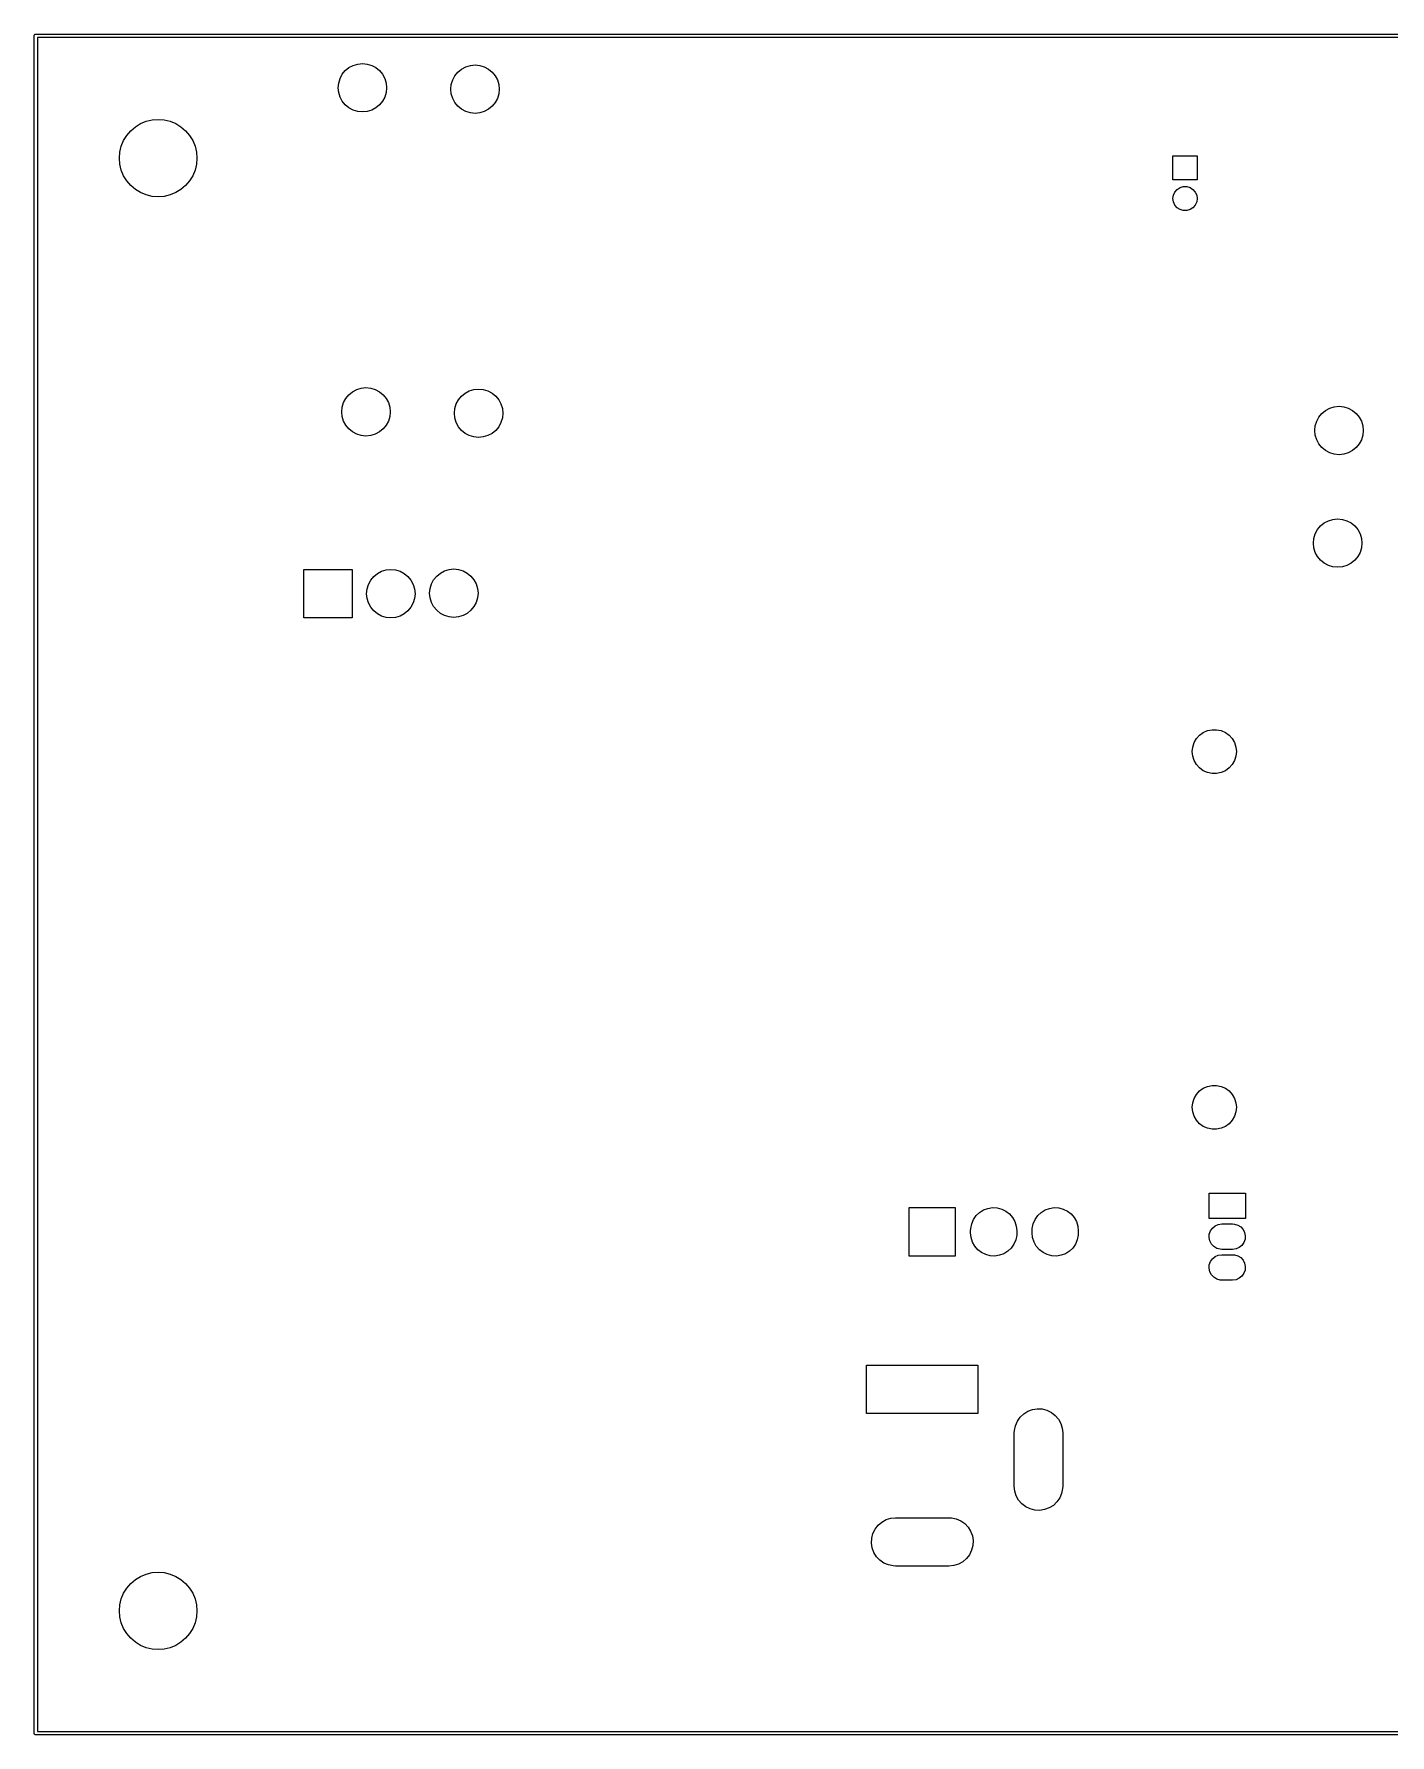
# Model space of a CAD drawing. Extents: x 0 to 110, y 0 to 70.
# Drawn here: x -0.1 to 55.9, y -0.1 to 70.1 of the extents above; entities that cross this region are included whole.
import ezdxf

# ---------------------------------------------------------------- set-up
doc = ezdxf.new("R2010")
doc.units = 0
doc.layers.add('BLACK', color=7, linetype='CONTINUOUS')

msp = doc.modelspace()

# ---------------------------------------------------------------- linework, layer by layer
at = {"layer": 'BLACK', "linetype": 'CONTINUOUS'}
for p, q in [((-0.125, 70.05), (-0.12328, 70.0597)), ((-0.125, -0.05), (-0.125, 70.05)), ((-0.12386, 70.063), (-0.12219, 70.0659)), ((-0.12328, 70.0597), (-0.12386, 70.063)), ((-0.12219, 70.0659), (-0.12048, 70.0757)), ((-0.12048, 70.0757), (-0.10795, 70.0906)), ((-0.10795, 70.0906), (-0.09821, 70.1075)), ((-0.09821, 70.1075), (-0.09185, 70.1098)), ((-0.09185, 70.1098), (-0.0875, 70.115)), ((-0.0875, 70.115), (-0.06831, 70.1183)), ((-0.06831, 70.1183), (-0.05, 70.125)), ((-0.05, 70.125), (110.05, 70.125)), ((0.025, 69.975), (0.025, 0.025)), ((109.975, 69.975), (0.025, 69.975)), ((13.0523, 68.8289), (13.2399, 68.8858)), ((13.2399, 68.8858), (13.435, 68.905)), ((13.435, 68.905), (13.6301, 68.8858)), ((13.6301, 68.8858), (13.8177, 68.8289)), ((17.8899, 68.8273), (18.085, 68.8466)), ((18.085, 68.8466), (18.2801, 68.8273)), ((12.4542, 68.1001), (12.5111, 68.2877)), ((12.5111, 68.2877), (12.6035, 68.4606)), ((12.6035, 68.4606), (12.7279, 68.6121)), ((12.7279, 68.6121), (12.8794, 68.7365)), ((12.8794, 68.7365), (13.0523, 68.8289)), ((13.8177, 68.8289), (13.9906, 68.7365)), ((13.9906, 68.7365), (14.1421, 68.6121)), ((14.1421, 68.6121), (14.2665, 68.4606)), ((14.2665, 68.4606), (14.3589, 68.2877)), ((14.3589, 68.2877), (14.4158, 68.1001)), ((17.1042, 68.0416), (17.1611, 68.2292)), ((17.1611, 68.2292), (17.2535, 68.4021)), ((17.2535, 68.4021), (17.3779, 68.5537)), ((17.3779, 68.5537), (17.5294, 68.678)), ((17.5294, 68.678), (17.7023, 68.7704)), ((17.7023, 68.7704), (17.8899, 68.8273)), ((18.2801, 68.8273), (18.4677, 68.7704)), ((18.4677, 68.7704), (18.6406, 68.678)), ((18.6406, 68.678), (18.7921, 68.5537)), ((18.7921, 68.5537), (18.9165, 68.4021)), ((18.9165, 68.4021), (19.0089, 68.2292)), ((19.0089, 68.2292), (19.0658, 68.0416)), ((12.435, 67.905), (12.4542, 68.1001)), ((12.4542, 67.7099), (12.435, 67.905)), ((12.5111, 67.5223), (12.4542, 67.7099)), ((12.6035, 67.3494), (12.5111, 67.5223)), ((14.3589, 67.5223), (14.2665, 67.3494)), ((14.4158, 67.7099), (14.3589, 67.5223)), ((14.4158, 68.1001), (14.435, 67.905)), ((14.435, 67.905), (14.4158, 67.7099)), ((17.085, 67.8466), (17.1042, 68.0416)), ((17.1042, 67.6515), (17.085, 67.8466)), ((17.1611, 67.4639), (17.1042, 67.6515)), ((17.2535, 67.291), (17.1611, 67.4639)), ((19.0089, 67.4639), (18.9165, 67.291)), ((19.0658, 67.6515), (19.0089, 67.4639)), ((19.0658, 68.0416), (19.085, 67.8466)), ((19.085, 67.8466), (19.0658, 67.6515)), ((12.7279, 67.1979), (12.6035, 67.3494)), ((12.8794, 67.0735), (12.7279, 67.1979)), ((13.0523, 66.9811), (12.8794, 67.0735)), ((13.2399, 66.9242), (13.0523, 66.9811)), ((13.435, 66.905), (13.2399, 66.9242)), ((13.6301, 66.9242), (13.435, 66.905)), ((13.8177, 66.9811), (13.6301, 66.9242)), ((13.9906, 67.0735), (13.8177, 66.9811)), ((14.1421, 67.1979), (13.9906, 67.0735)), ((14.2665, 67.3494), (14.1421, 67.1979)), ((17.3779, 67.1395), (17.2535, 67.291)), ((17.5294, 67.0151), (17.3779, 67.1395)), ((17.7023, 66.9227), (17.5294, 67.0151)), ((17.8899, 66.8658), (17.7023, 66.9227)), ((18.085, 66.8466), (17.8899, 66.8658)), ((18.2801, 66.8658), (18.085, 66.8466)), ((18.4677, 66.9227), (18.2801, 66.8658)), ((18.6406, 67.0151), (18.4677, 66.9227)), ((18.7921, 67.1395), (18.6406, 67.0151)), ((18.9165, 67.291), (18.7921, 67.1395)), ((3.70557, 65.9405), (3.86863, 66.1314)), ((3.86863, 66.1314), (4.05954, 66.2944)), ((4.05954, 66.2944), (4.27361, 66.4256)), ((4.27361, 66.4256), (4.50557, 66.5217)), ((4.50557, 66.5217), (4.7497, 66.5803)), ((4.7497, 66.5803), (5, 66.6)), ((5, 66.6), (5.25029, 66.5803)), ((5.25029, 66.5803), (5.49443, 66.5217)), ((5.49443, 66.5217), (5.72638, 66.4256)), ((5.72638, 66.4256), (5.94046, 66.2944)), ((5.94046, 66.2944), (6.13137, 66.1314)), ((6.13137, 66.1314), (6.29443, 65.9405)), ((3.4197, 65.2503), (3.47831, 65.4944)), ((3.47831, 65.4944), (3.57439, 65.7264)), ((3.57439, 65.7264), (3.70557, 65.9405)), ((6.29443, 65.9405), (6.42561, 65.7264)), ((6.42561, 65.7264), (6.52169, 65.4944)), ((6.52169, 65.4944), (6.5803, 65.2503)), ((3.4, 65), (3.4197, 65.2503)), ((3.4197, 64.7497), (3.4, 65)), ((3.47831, 64.5056), (3.4197, 64.7497)), ((6.5803, 64.7497), (6.52169, 64.5056)), ((6.5803, 65.2503), (6.6, 65)), ((6.6, 65), (6.5803, 64.7497)), ((46.9, 64.1), (46.9, 65.1)), ((46.9, 65.1), (47.9, 65.1)), ((47.9, 65.1), (47.9, 64.1)), ((3.57439, 64.2736), (3.47831, 64.5056)), ((3.70557, 64.0595), (3.57439, 64.2736)), ((3.86863, 63.8686), (3.70557, 64.0595)), ((6.29443, 64.0595), (6.13137, 63.8686)), ((6.42561, 64.2736), (6.29443, 64.0595)), ((6.52169, 64.5056), (6.42561, 64.2736)), ((47.9, 64.1), (46.9, 64.1)), ((4.05954, 63.7056), (3.86863, 63.8686)), ((4.27361, 63.5744), (4.05954, 63.7056)), ((4.50557, 63.4783), (4.27361, 63.5744)), ((4.7497, 63.4197), (4.50557, 63.4783)), ((5, 63.4), (4.7497, 63.4197)), ((5.25029, 63.4197), (5, 63.4)), ((5.49443, 63.4783), (5.25029, 63.4197)), ((5.72638, 63.5744), (5.49443, 63.4783)), ((5.94046, 63.7056), (5.72638, 63.5744)), ((6.13137, 63.8686), (5.94046, 63.7056)), ((46.9, 63.33), (46.9203, 63.4709)), ((46.9203, 63.1891), (46.9, 63.33)), ((46.9203, 63.4709), (46.9794, 63.6003)), ((46.9794, 63.6003), (47.0726, 63.7079)), ((47.0726, 63.7079), (47.1923, 63.7848)), ((47.1923, 63.7848), (47.3288, 63.8249)), ((47.3288, 63.8249), (47.4712, 63.8249)), ((47.4712, 63.8249), (47.6077, 63.7848)), ((47.6077, 63.7848), (47.7274, 63.7079)), ((47.7274, 63.7079), (47.8206, 63.6003)), ((47.8206, 63.6003), (47.8797, 63.4709)), ((47.8797, 63.4709), (47.9, 63.33)), ((47.9, 63.33), (47.8797, 63.1891)), ((46.9794, 63.0597), (46.9203, 63.1891)), ((47.0726, 62.9521), (46.9794, 63.0597)), ((47.1923, 62.8752), (47.0726, 62.9521)), ((47.3288, 62.8351), (47.1923, 62.8752)), ((47.4712, 62.8351), (47.3288, 62.8351)), ((47.6077, 62.8752), (47.4712, 62.8351)), ((47.7274, 62.9521), (47.6077, 62.8752)), ((47.8206, 63.0597), (47.7274, 62.9521)), ((47.8797, 63.1891), (47.8206, 63.0597)), ((13.1978, 55.4455), (13.3854, 55.5024)), ((13.3854, 55.5024), (13.5805, 55.5216)), ((13.5805, 55.5216), (13.7756, 55.5024)), ((13.7756, 55.5024), (13.9632, 55.4455)), ((12.5997, 54.7167), (12.6566, 54.9043)), ((12.6566, 54.9043), (12.749, 55.0772)), ((12.749, 55.0772), (12.8734, 55.2287)), ((12.8734, 55.2287), (13.0249, 55.3531)), ((13.0249, 55.3531), (13.1978, 55.4455)), ((13.9632, 55.4455), (14.1361, 55.3531)), ((14.1361, 55.3531), (14.2876, 55.2287)), ((14.2876, 55.2287), (14.412, 55.0772)), ((14.412, 55.0772), (14.5044, 54.9043)), ((14.5044, 54.9043), (14.5613, 54.7167)), ((17.2497, 54.6583), (17.3066, 54.8459)), ((17.3066, 54.8459), (17.3991, 55.0188)), ((17.3991, 55.0188), (17.5234, 55.1703)), ((17.5234, 55.1703), (17.675, 55.2947)), ((17.675, 55.2947), (17.8478, 55.3871)), ((17.8478, 55.3871), (18.0354, 55.444)), ((18.0354, 55.444), (18.2305, 55.4632)), ((18.2305, 55.4632), (18.4256, 55.444)), ((18.4256, 55.444), (18.6132, 55.3871)), ((18.6132, 55.3871), (18.7861, 55.2947)), ((18.7861, 55.2947), (18.9376, 55.1703)), ((18.9376, 55.1703), (19.062, 55.0188)), ((19.062, 55.0188), (19.1544, 54.8459)), ((19.1544, 54.8459), (19.2113, 54.6583)), ((12.5805, 54.5216), (12.5997, 54.7167)), ((12.5997, 54.3265), (12.5805, 54.5216)), ((12.6566, 54.1389), (12.5997, 54.3265)), ((12.749, 53.9661), (12.6566, 54.1389)), ((14.5044, 54.1389), (14.412, 53.9661)), ((14.5613, 54.3265), (14.5044, 54.1389)), ((14.5613, 54.7167), (14.5805, 54.5216)), ((14.5805, 54.5216), (14.5613, 54.3265)), ((17.2305, 54.4632), (17.2497, 54.6583)), ((17.2497, 54.2681), (17.2305, 54.4632)), ((17.3066, 54.0805), (17.2497, 54.2681)), ((19.2113, 54.2681), (19.1544, 54.0805)), ((19.2113, 54.6583), (19.2305, 54.4632)), ((19.2305, 54.4632), (19.2113, 54.2681)), ((52.7777, 53.9451), (52.8346, 54.1327)), ((52.8346, 54.1327), (52.927, 54.3056)), ((52.927, 54.3056), (53.0513, 54.4571)), ((53.0513, 54.4571), (53.2029, 54.5815)), ((53.2029, 54.5815), (53.3758, 54.6739)), ((53.3758, 54.6739), (53.5634, 54.7308)), ((53.5634, 54.7308), (53.7584, 54.75)), ((53.7584, 54.75), (53.9535, 54.7308)), ((53.9535, 54.7308), (54.1411, 54.6739)), ((54.1411, 54.6739), (54.314, 54.5815)), ((54.314, 54.5815), (54.4655, 54.4571)), ((54.4655, 54.4571), (54.5899, 54.3056)), ((54.5899, 54.3056), (54.6823, 54.1327)), ((54.6823, 54.1327), (54.7392, 53.9451)), ((12.8734, 53.8145), (12.749, 53.9661)), ((13.0249, 53.6902), (12.8734, 53.8145)), ((13.1978, 53.5977), (13.0249, 53.6902)), ((13.3854, 53.5408), (13.1978, 53.5977)), ((13.5805, 53.5216), (13.3854, 53.5408)), ((13.7756, 53.5408), (13.5805, 53.5216)), ((13.9632, 53.5977), (13.7756, 53.5408)), ((14.1361, 53.6902), (13.9632, 53.5977)), ((14.2876, 53.8145), (14.1361, 53.6902)), ((14.412, 53.9661), (14.2876, 53.8145)), ((17.3991, 53.9076), (17.3066, 54.0805)), ((17.5234, 53.7561), (17.3991, 53.9076)), ((17.675, 53.6317), (17.5234, 53.7561)), ((17.8478, 53.5393), (17.675, 53.6317)), ((18.0354, 53.4824), (17.8478, 53.5393)), ((18.2305, 53.4632), (18.0354, 53.4824)), ((18.4256, 53.4824), (18.2305, 53.4632)), ((18.6132, 53.5393), (18.4256, 53.4824)), ((18.7861, 53.6317), (18.6132, 53.5393)), ((18.9376, 53.7561), (18.7861, 53.6317)), ((19.062, 53.9076), (18.9376, 53.7561)), ((19.1544, 54.0805), (19.062, 53.9076)), ((52.7584, 53.75), (52.7777, 53.9451)), ((52.7777, 53.5549), (52.7584, 53.75)), ((52.8346, 53.3673), (52.7777, 53.5549)), ((54.7392, 53.5549), (54.6823, 53.3673)), ((54.7392, 53.9451), (54.7584, 53.75)), ((54.7584, 53.75), (54.7392, 53.5549)), ((52.927, 53.1944), (52.8346, 53.3673)), ((53.0513, 53.0429), (52.927, 53.1944)), ((53.2029, 52.9185), (53.0513, 53.0429)), ((53.3758, 52.8261), (53.2029, 52.9185)), ((53.5634, 52.7692), (53.3758, 52.8261)), ((53.7584, 52.75), (53.5634, 52.7692)), ((53.9535, 52.7692), (53.7584, 52.75)), ((54.1411, 52.8261), (53.9535, 52.7692)), ((54.314, 52.9185), (54.1411, 52.8261)), ((54.4655, 53.0429), (54.314, 52.9185)), ((54.5899, 53.1944), (54.4655, 53.0429)), ((54.6823, 53.3673), (54.5899, 53.1944)), ((52.9929, 49.8071), (53.1444, 49.9315)), ((53.1444, 49.9315), (53.3173, 50.0239)), ((53.3173, 50.0239), (53.5049, 50.0808)), ((53.5049, 50.0808), (53.7, 50.1)), ((53.7, 50.1), (53.8951, 50.0808)), ((53.8951, 50.0808), (54.0827, 50.0239)), ((54.0827, 50.0239), (54.2556, 49.9315)), ((54.2556, 49.9315), (54.4071, 49.8071)), ((52.7, 49.1), (52.7192, 49.2951)), ((52.7192, 49.2951), (52.7761, 49.4827)), ((52.7761, 49.4827), (52.8685, 49.6556)), ((52.8685, 49.6556), (52.9929, 49.8071)), ((54.4071, 49.8071), (54.5315, 49.6556)), ((54.5315, 49.6556), (54.6239, 49.4827)), ((54.6239, 49.4827), (54.6808, 49.2951)), ((54.6808, 49.2951), (54.7, 49.1)), ((52.7192, 48.9049), (52.7, 49.1)), ((52.7761, 48.7173), (52.7192, 48.9049)), ((52.8685, 48.5444), (52.7761, 48.7173)), ((52.9929, 48.3929), (52.8685, 48.5444)), ((54.5315, 48.5444), (54.4071, 48.3929)), ((54.6239, 48.7173), (54.5315, 48.5444)), ((54.6808, 48.9049), (54.6239, 48.7173)), ((54.7, 49.1), (54.6808, 48.9049)), ((11.0168, 46.0105), (11.0168, 48.0105)), ((11.0168, 48.0105), (13.0168, 48.0105)), ((13.0168, 48.0105), (13.0168, 46.0105)), ((13.8997, 47.7176), (14.0512, 47.842)), ((14.0512, 47.842), (14.2241, 47.9344)), ((14.2241, 47.9344), (14.4117, 47.9913)), ((14.4117, 47.9913), (14.6068, 48.0105)), ((14.6068, 48.0105), (14.8019, 47.9913)), ((14.8019, 47.9913), (14.9895, 47.9344)), ((14.9895, 47.9344), (15.1624, 47.842)), ((15.1624, 47.842), (15.3139, 47.7176)), ((16.4997, 47.7376), (16.6512, 47.862)), ((16.6512, 47.862), (16.8241, 47.9544)), ((16.8241, 47.9544), (17.0117, 48.0113)), ((17.0117, 48.0113), (17.2068, 48.0305)), ((17.2068, 48.0305), (17.4019, 48.0113)), ((17.4019, 48.0113), (17.5895, 47.9544)), ((17.5895, 47.9544), (17.7624, 47.862)), ((17.7624, 47.862), (17.9139, 47.7376)), ((53.1444, 48.2685), (52.9929, 48.3929)), ((53.3173, 48.1761), (53.1444, 48.2685)), ((53.5049, 48.1192), (53.3173, 48.1761)), ((53.7, 48.1), (53.5049, 48.1192)), ((53.8951, 48.1192), (53.7, 48.1)), ((54.0827, 48.1761), (53.8951, 48.1192)), ((54.2556, 48.2685), (54.0827, 48.1761)), ((54.4071, 48.3929), (54.2556, 48.2685)), ((13.6068, 47.0105), (13.626, 47.2056)), ((13.626, 47.2056), (13.6829, 47.3932)), ((13.6829, 47.3932), (13.7753, 47.5661)), ((13.7753, 47.5661), (13.8997, 47.7176)), ((15.3139, 47.7176), (15.4383, 47.5661)), ((15.4383, 47.5661), (15.5307, 47.3932)), ((15.5307, 47.3932), (15.5876, 47.2056)), ((15.5876, 47.2056), (15.6068, 47.0105)), ((16.2068, 47.0305), (16.226, 47.2256)), ((16.226, 47.2256), (16.2829, 47.4132)), ((16.2829, 47.4132), (16.3753, 47.5861)), ((16.3753, 47.5861), (16.4997, 47.7376)), ((17.9139, 47.7376), (18.0383, 47.5861)), ((18.0383, 47.5861), (18.1307, 47.4132)), ((18.1307, 47.4132), (18.1876, 47.2256)), ((18.1876, 47.2256), (18.2068, 47.0305)), ((13.626, 46.8154), (13.6068, 47.0105)), ((13.6829, 46.6278), (13.626, 46.8154)), ((13.7753, 46.455), (13.6829, 46.6278)), ((13.8997, 46.3034), (13.7753, 46.455)), ((15.4383, 46.455), (15.3139, 46.3034)), ((15.5307, 46.6278), (15.4383, 46.455)), ((15.5876, 46.8154), (15.5307, 46.6278)), ((15.6068, 47.0105), (15.5876, 46.8154)), ((16.226, 46.8354), (16.2068, 47.0305)), ((16.2829, 46.6478), (16.226, 46.8354)), ((16.3753, 46.475), (16.2829, 46.6478)), ((16.4997, 46.3234), (16.3753, 46.475)), ((18.0383, 46.475), (17.9139, 46.3234)), ((18.1307, 46.6478), (18.0383, 46.475)), ((18.1876, 46.8354), (18.1307, 46.6478)), ((18.2068, 47.0305), (18.1876, 46.8354)), ((13.0168, 46.0105), (11.0168, 46.0105)), ((14.0512, 46.1791), (13.8997, 46.3034)), ((14.2241, 46.0866), (14.0512, 46.1791)), ((14.4117, 46.0297), (14.2241, 46.0866)), ((14.6068, 46.0105), (14.4117, 46.0297)), ((14.8019, 46.0297), (14.6068, 46.0105)), ((14.9895, 46.0866), (14.8019, 46.0297)), ((15.1624, 46.1791), (14.9895, 46.0866)), ((15.3139, 46.3034), (15.1624, 46.1791)), ((16.6512, 46.1991), (16.4997, 46.3234)), ((16.8241, 46.1066), (16.6512, 46.1991)), ((17.0117, 46.0497), (16.8241, 46.1066)), ((17.2068, 46.0305), (17.0117, 46.0497)), ((17.4019, 46.0497), (17.2068, 46.0305)), ((17.5895, 46.1066), (17.4019, 46.0497)), ((17.7624, 46.1991), (17.5895, 46.1066)), ((17.9139, 46.3234), (17.7624, 46.1991)), ((47.7189, 40.6775), (47.7777, 40.8585)), ((47.7777, 40.8585), (47.8728, 41.0232)), ((47.8728, 41.0232), (48.0001, 41.1646)), ((48.0001, 41.1646), (48.154, 41.2764)), ((48.154, 41.2764), (48.3278, 41.3538)), ((48.3278, 41.3538), (48.5139, 41.3934)), ((48.5139, 41.3934), (48.7042, 41.3934)), ((48.7042, 41.3934), (48.8903, 41.3538)), ((48.8903, 41.3538), (49.0641, 41.2764)), ((49.0641, 41.2764), (49.218, 41.1646)), ((49.218, 41.1646), (49.3453, 41.0232)), ((49.3453, 41.0232), (49.4404, 40.8585)), ((49.4404, 40.8585), (49.4992, 40.6775)), ((47.699, 40.4883), (47.7189, 40.6775)), ((47.7189, 40.2991), (47.699, 40.4883)), ((47.7777, 40.1182), (47.7189, 40.2991)), ((47.8728, 39.9534), (47.7777, 40.1182)), ((49.4404, 40.1182), (49.3453, 39.9534)), ((49.4992, 40.2991), (49.4404, 40.1182)), ((49.4992, 40.6775), (49.5191, 40.4883)), ((49.5191, 40.4883), (49.4992, 40.2991)), ((48.0001, 39.812), (47.8728, 39.9534)), ((48.154, 39.7002), (48.0001, 39.812)), ((48.3278, 39.6228), (48.154, 39.7002)), ((48.5139, 39.5832), (48.3278, 39.6228)), ((48.7042, 39.5832), (48.5139, 39.5832)), ((48.8903, 39.6228), (48.7042, 39.5832)), ((49.0641, 39.7002), (48.8903, 39.6228)), ((49.218, 39.812), (49.0641, 39.7002)), ((49.3453, 39.9534), (49.218, 39.812)), ((48.3278, 26.6638), (48.5139, 26.7034)), ((48.5139, 26.7034), (48.7042, 26.7034)), ((48.7042, 26.7034), (48.8903, 26.6638)), ((47.7189, 25.9875), (47.7777, 26.1685)), ((47.7777, 26.1685), (47.8728, 26.3332)), ((47.8728, 26.3332), (48.0001, 26.4746)), ((48.0001, 26.4746), (48.154, 26.5864)), ((48.154, 26.5864), (48.3278, 26.6638)), ((48.8903, 26.6638), (49.0641, 26.5864)), ((49.0641, 26.5864), (49.218, 26.4746)), ((49.218, 26.4746), (49.3453, 26.3332)), ((49.3453, 26.3332), (49.4404, 26.1685)), ((49.4404, 26.1685), (49.4992, 25.9875)), ((47.699, 25.7983), (47.7189, 25.9875)), ((47.7189, 25.6091), (47.699, 25.7983)), ((47.7777, 25.4282), (47.7189, 25.6091)), ((47.8728, 25.2634), (47.7777, 25.4282)), ((49.4404, 25.4282), (49.3453, 25.2634)), ((49.4992, 25.6091), (49.4404, 25.4282)), ((49.4992, 25.9875), (49.5191, 25.7983)), ((49.5191, 25.7983), (49.4992, 25.6091)), ((48.0001, 25.122), (47.8728, 25.2634)), ((48.154, 25.0102), (48.0001, 25.122)), ((48.3278, 24.9328), (48.154, 25.0102)), ((48.5139, 24.8932), (48.3278, 24.9328)), ((48.7042, 24.8932), (48.5139, 24.8932)), ((48.8903, 24.9328), (48.7042, 24.8932)), ((49.0641, 25.0102), (48.8903, 24.9328)), ((49.218, 25.122), (49.0641, 25.0102)), ((49.3453, 25.2634), (49.218, 25.122)), ((48.39, 21.2), (48.39, 22.25)), ((48.39, 22.25), (49.89, 22.25)), ((49.89, 22.25), (49.89, 21.2)), ((36.0075, 19.655), (36.0075, 21.655)), ((36.0075, 21.655), (37.9125, 21.655)), ((37.9125, 21.655), (37.9125, 19.655)), ((38.5912, 20.9876), (38.6672, 21.1647)), ((38.6672, 21.1647), (38.7773, 21.3229)), ((38.7773, 21.3229), (38.917, 21.4557)), ((38.917, 21.4557), (39.0805, 21.5577)), ((39.0805, 21.5577), (39.2613, 21.6246)), ((39.2613, 21.6246), (39.4518, 21.6538)), ((39.4518, 21.6538), (39.6442, 21.644)), ((39.6442, 21.644), (39.8308, 21.5957)), ((39.8308, 21.5957), (40.0038, 21.5108)), ((40.0038, 21.5108), (40.1562, 21.3929)), ((40.1562, 21.3929), (40.2818, 21.2466)), ((40.2818, 21.2466), (40.3753, 21.0781)), ((40.3753, 21.0781), (40.433, 20.8942)), ((41.1312, 20.9876), (41.2072, 21.1647)), ((41.2072, 21.1647), (41.3173, 21.3229)), ((41.3173, 21.3229), (41.457, 21.4557)), ((41.457, 21.4557), (41.6205, 21.5577)), ((41.6205, 21.5577), (41.8013, 21.6246)), ((41.8013, 21.6246), (41.9918, 21.6538)), ((41.9918, 21.6538), (42.1842, 21.644)), ((42.1842, 21.644), (42.3708, 21.5957)), ((42.3708, 21.5957), (42.5438, 21.5108)), ((42.5438, 21.5108), (42.6962, 21.3929)), ((42.6962, 21.3929), (42.8218, 21.2466)), ((42.8218, 21.2466), (42.9153, 21.0781)), ((42.9153, 21.0781), (42.973, 20.8942)), ((49.89, 21.2), (48.39, 21.2)), ((38.5475, 20.7025), (38.5524, 20.7989)), ((38.5475, 20.6075), (38.5475, 20.7025)), ((38.567, 20.4158), (38.5475, 20.6075)), ((38.5524, 20.7989), (38.5912, 20.9876)), ((38.6247, 20.2319), (38.567, 20.4158)), ((40.4476, 20.5111), (40.4088, 20.3224)), ((40.433, 20.8942), (40.4525, 20.7025)), ((40.4525, 20.6075), (40.4476, 20.5111)), ((40.4525, 20.7025), (40.4525, 20.6075)), ((41.0875, 20.7025), (41.0924, 20.7989)), ((41.0875, 20.6075), (41.0875, 20.7025)), ((41.107, 20.4158), (41.0875, 20.6075)), ((41.0924, 20.7989), (41.1312, 20.9876)), ((41.1647, 20.2319), (41.107, 20.4158)), ((42.9876, 20.5111), (42.9488, 20.3224)), ((42.973, 20.8942), (42.9925, 20.7025)), ((42.9925, 20.6075), (42.9876, 20.5111)), ((42.9925, 20.7025), (42.9925, 20.6075)), ((48.3912, 20.4192), (48.401, 20.5618)), ((48.4203, 20.2792), (48.3912, 20.4192)), ((48.401, 20.5618), (48.4489, 20.6965)), ((48.4489, 20.6965), (48.5313, 20.8133)), ((48.5313, 20.8133), (48.6422, 20.9036)), ((48.6422, 20.9036), (48.7734, 20.9605)), ((48.7734, 20.9605), (48.915, 20.98)), ((48.915, 20.98), (49.365, 20.98)), ((49.365, 20.98), (49.4365, 20.9751)), ((49.4365, 20.9751), (49.5742, 20.9365)), ((49.5742, 20.9365), (49.6963, 20.8622)), ((49.6963, 20.8622), (49.7939, 20.7578)), ((49.7939, 20.7578), (49.8597, 20.6308)), ((49.8597, 20.6308), (49.8888, 20.4908)), ((49.8888, 20.4908), (49.879, 20.3482)), ((38.7182, 20.0634), (38.6247, 20.2319)), ((38.8438, 19.9171), (38.7182, 20.0634)), ((38.9962, 19.7992), (38.8438, 19.9171)), ((39.1692, 19.7143), (38.9962, 19.7992)), ((39.3558, 19.666), (39.1692, 19.7143)), ((39.7387, 19.6854), (39.5482, 19.6562)), ((39.9195, 19.7523), (39.7387, 19.6854)), ((40.083, 19.8543), (39.9195, 19.7523)), ((40.2227, 19.9871), (40.083, 19.8543)), ((40.3328, 20.1453), (40.2227, 19.9871)), ((40.4088, 20.3224), (40.3328, 20.1453)), ((41.2582, 20.0634), (41.1647, 20.2319)), ((41.3838, 19.9171), (41.2582, 20.0634)), ((41.5362, 19.7992), (41.3838, 19.9171)), ((41.7092, 19.7143), (41.5362, 19.7992)), ((41.8958, 19.666), (41.7092, 19.7143)), ((42.2787, 19.6854), (42.0882, 19.6562)), ((42.4595, 19.7523), (42.2787, 19.6854)), ((42.623, 19.8543), (42.4595, 19.7523)), ((42.7627, 19.9871), (42.623, 19.8543)), ((42.8728, 20.1453), (42.7627, 19.9871)), ((42.9488, 20.3224), (42.8728, 20.1453)), ((48.4861, 20.1522), (48.4203, 20.2792)), ((48.5837, 20.0478), (48.4861, 20.1522)), ((48.7058, 19.9735), (48.5837, 20.0478)), ((48.6422, 19.6336), (48.7734, 19.6905)), ((48.8435, 19.9349), (48.7058, 19.9735)), ((48.7734, 19.6905), (48.915, 19.71)), ((48.915, 19.93), (48.8435, 19.9349)), ((49.365, 19.93), (48.915, 19.93)), ((48.915, 19.71), (49.365, 19.71)), ((49.5066, 19.9495), (49.365, 19.93)), ((49.365, 19.71), (49.4365, 19.7051)), ((49.4365, 19.7051), (49.5742, 19.6665)), ((49.6378, 20.0064), (49.5066, 19.9495)), ((49.7487, 20.0967), (49.6378, 20.0064)), ((49.8311, 20.2135), (49.7487, 20.0967)), ((49.879, 20.3482), (49.8311, 20.2135)), ((37.9125, 19.655), (36.0075, 19.655)), ((39.5482, 19.6562), (39.3558, 19.666)), ((42.0882, 19.6562), (41.8958, 19.666)), ((48.3912, 19.1492), (48.401, 19.2918)), ((48.4203, 19.0092), (48.3912, 19.1492)), ((48.401, 19.2918), (48.4489, 19.4265)), ((48.4861, 18.8822), (48.4203, 19.0092)), ((48.4489, 19.4265), (48.5313, 19.5433)), ((48.5313, 19.5433), (48.6422, 19.6336)), ((49.5742, 19.6665), (49.6963, 19.5922)), ((49.6963, 19.5922), (49.7939, 19.4878)), ((49.7939, 19.4878), (49.8597, 19.3608)), ((49.879, 19.0782), (49.8311, 18.9435)), ((49.8597, 19.3608), (49.8888, 19.2208)), ((49.8888, 19.2208), (49.879, 19.0782)), ((48.5837, 18.7778), (48.4861, 18.8822)), ((48.7058, 18.7035), (48.5837, 18.7778)), ((48.8435, 18.6649), (48.7058, 18.7035)), ((48.915, 18.66), (48.8435, 18.6649)), ((49.365, 18.66), (48.915, 18.66)), ((49.5066, 18.6795), (49.365, 18.66)), ((49.6378, 18.7364), (49.5066, 18.6795)), ((49.7487, 18.8267), (49.6378, 18.7364)), ((49.8311, 18.9435), (49.7487, 18.8267)), ((34.25, 13.15), (34.25, 15.15)), ((34.25, 15.15), (38.85, 15.15)), ((38.85, 15.15), (38.85, 13.15)), ((41.0993, 13.3181), (41.2994, 13.3487)), ((41.2994, 13.3487), (41.5014, 13.3385)), ((38.85, 13.15), (34.25, 13.15)), ((40.3551, 12.4512), (40.3959, 12.6494)), ((40.3959, 12.6494), (40.4757, 12.8353)), ((40.4757, 12.8353), (40.5912, 13.0014)), ((40.5912, 13.0014), (40.7379, 13.1408)), ((40.7379, 13.1408), (40.9096, 13.2478)), ((40.9096, 13.2478), (41.0993, 13.3181)), ((41.5014, 13.3385), (41.6973, 13.2878)), ((41.6973, 13.2878), (41.879, 13.1986)), ((41.879, 13.1986), (42.039, 13.0748)), ((42.039, 13.0748), (42.1708, 12.9213)), ((42.1708, 12.9213), (42.269, 12.7444)), ((42.269, 12.7444), (42.3295, 12.5513)), ((40.35, 12.35), (40.3551, 12.4512)), ((40.35, 10.15), (40.35, 12.35)), ((42.3295, 12.5513), (42.35, 12.35)), ((42.35, 12.35), (42.35, 10.15)), ((40.3705, 9.9487), (40.35, 10.15)), ((40.431, 9.75564), (40.3705, 9.9487)), ((42.3041, 9.85064), (42.2243, 9.6647)), ((42.3449, 10.0488), (42.3041, 9.85064)), ((42.35, 10.15), (42.3449, 10.0488)), ((40.5292, 9.57873), (40.431, 9.75564)), ((40.661, 9.42521), (40.5292, 9.57873)), ((40.821, 9.30136), (40.661, 9.42521)), ((41.0027, 9.21225), (40.821, 9.30136)), ((41.1986, 9.16153), (41.0027, 9.21225)), ((41.4006, 9.15128), (41.1986, 9.16153)), ((41.6007, 9.18192), (41.4006, 9.15128)), ((41.7904, 9.2522), (41.6007, 9.18192)), ((41.9621, 9.35922), (41.7904, 9.2522)), ((42.1088, 9.49863), (41.9621, 9.35922)), ((42.2243, 9.6647), (42.1088, 9.49863)), ((34.6014, 8.37896), (34.7252, 8.53897)), ((34.7252, 8.53897), (34.8787, 8.67076)), ((34.8787, 8.67076), (35.0556, 8.76896)), ((35.0556, 8.76896), (35.2487, 8.82953)), ((35.2487, 8.82953), (35.45, 8.85)), ((35.45, 8.85), (37.65, 8.85)), ((37.65, 8.85), (37.7512, 8.84487)), ((37.7512, 8.84487), (37.9494, 8.80414)), ((37.9494, 8.80414), (38.1353, 8.72435)), ((38.1353, 8.72435), (38.3014, 8.60876)), ((38.3014, 8.60876), (38.4408, 8.46211)), ((38.4408, 8.46211), (38.5478, 8.29039)), ((34.4513, 7.79935), (34.4615, 8.00143)), ((34.4819, 7.59935), (34.4513, 7.79935)), ((34.4615, 8.00143), (34.5122, 8.19731)), ((34.5122, 8.19731), (34.6014, 8.37896)), ((38.5478, 8.29039), (38.6181, 8.10065)), ((38.6181, 8.10065), (38.6487, 7.90065)), ((38.6487, 7.90065), (38.6385, 7.69857)), ((34.5522, 7.40961), (34.4819, 7.59935)), ((34.6592, 7.23789), (34.5522, 7.40961)), ((34.7986, 7.09124), (34.6592, 7.23789)), ((34.9647, 6.97565), (34.7986, 7.09124)), ((38.2213, 7.02924), (38.0444, 6.93104)), ((38.3748, 7.16103), (38.2213, 7.02924)), ((38.4986, 7.32104), (38.3748, 7.16103)), ((38.5878, 7.50269), (38.4986, 7.32104)), ((38.6385, 7.69857), (38.5878, 7.50269)), ((4.05954, 6.29443), (4.27361, 6.42561)), ((4.27361, 6.42561), (4.50557, 6.52169)), ((4.50557, 6.52169), (4.7497, 6.5803)), ((4.7497, 6.5803), (5, 6.6)), ((5, 6.6), (5.25029, 6.5803)), ((5.25029, 6.5803), (5.49443, 6.52169)), ((5.49443, 6.52169), (5.72638, 6.42561)), ((5.72638, 6.42561), (5.94046, 6.29443)), ((35.1506, 6.89586), (34.9647, 6.97565)), ((35.3488, 6.85513), (35.1506, 6.89586)), ((35.45, 6.85), (35.3488, 6.85513)), ((37.65, 6.85), (35.45, 6.85)), ((37.8513, 6.87047), (37.65, 6.85)), ((38.0444, 6.93104), (37.8513, 6.87047)), ((3.47831, 5.49443), (3.57439, 5.72638)), ((3.57439, 5.72638), (3.70557, 5.94046)), ((3.70557, 5.94046), (3.86863, 6.13137)), ((3.86863, 6.13137), (4.05954, 6.29443)), ((5.94046, 6.29443), (6.13137, 6.13137)), ((6.13137, 6.13137), (6.29443, 5.94046)), ((6.29443, 5.94046), (6.42561, 5.72638)), ((6.42561, 5.72638), (6.52169, 5.49443)), ((3.4, 5), (3.4197, 5.25029)), ((3.4197, 4.7497), (3.4, 5)), ((3.4197, 5.25029), (3.47831, 5.49443)), ((6.52169, 5.49443), (6.5803, 5.25029)), ((6.5803, 5.25029), (6.6, 5)), ((6.6, 5), (6.5803, 4.7497)), ((3.47831, 4.50557), (3.4197, 4.7497)), ((3.57439, 4.27361), (3.47831, 4.50557)), ((3.70557, 4.05954), (3.57439, 4.27361)), ((6.42561, 4.27361), (6.29443, 4.05954)), ((6.52169, 4.50557), (6.42561, 4.27361)), ((6.5803, 4.7497), (6.52169, 4.50557)), ((3.86863, 3.86863), (3.70557, 4.05954)), ((4.05954, 3.70557), (3.86863, 3.86863)), ((4.27361, 3.57439), (4.05954, 3.70557)), ((4.50557, 3.47831), (4.27361, 3.57439)), ((5.72638, 3.57439), (5.49443, 3.47831)), ((5.94046, 3.70557), (5.72638, 3.57439)), ((6.13137, 3.86863), (5.94046, 3.70557)), ((6.29443, 4.05954), (6.13137, 3.86863)), ((4.7497, 3.4197), (4.50557, 3.47831)), ((5, 3.4), (4.7497, 3.4197)), ((5.25029, 3.4197), (5, 3.4)), ((5.49443, 3.47831), (5.25029, 3.4197)), ((0.025, 0.025), (109.975, 0.025)), ((-0.11834, -0.06831), (-0.125, -0.05)), ((-0.11495, -0.0875), (-0.11834, -0.06831)), ((-0.10977, -0.09185), (-0.11495, -0.0875)), ((-0.10745, -0.09821), (-0.10977, -0.09185)), ((-0.09058, -0.10795), (-0.10745, -0.09821)), ((-0.07565, -0.12048), (-0.09058, -0.10795)), ((-0.06591, -0.12219), (-0.07565, -0.12048)), ((-0.06302, -0.12386), (-0.06591, -0.12219)), ((-0.05974, -0.12328), (-0.06302, -0.12386)), ((-0.05, -0.125), (-0.05974, -0.12328)), ((110.05, -0.125), (-0.05, -0.125))]:
    msp.add_line(p, q, dxfattribs=at)

doc.saveas('drawing.dxf')
